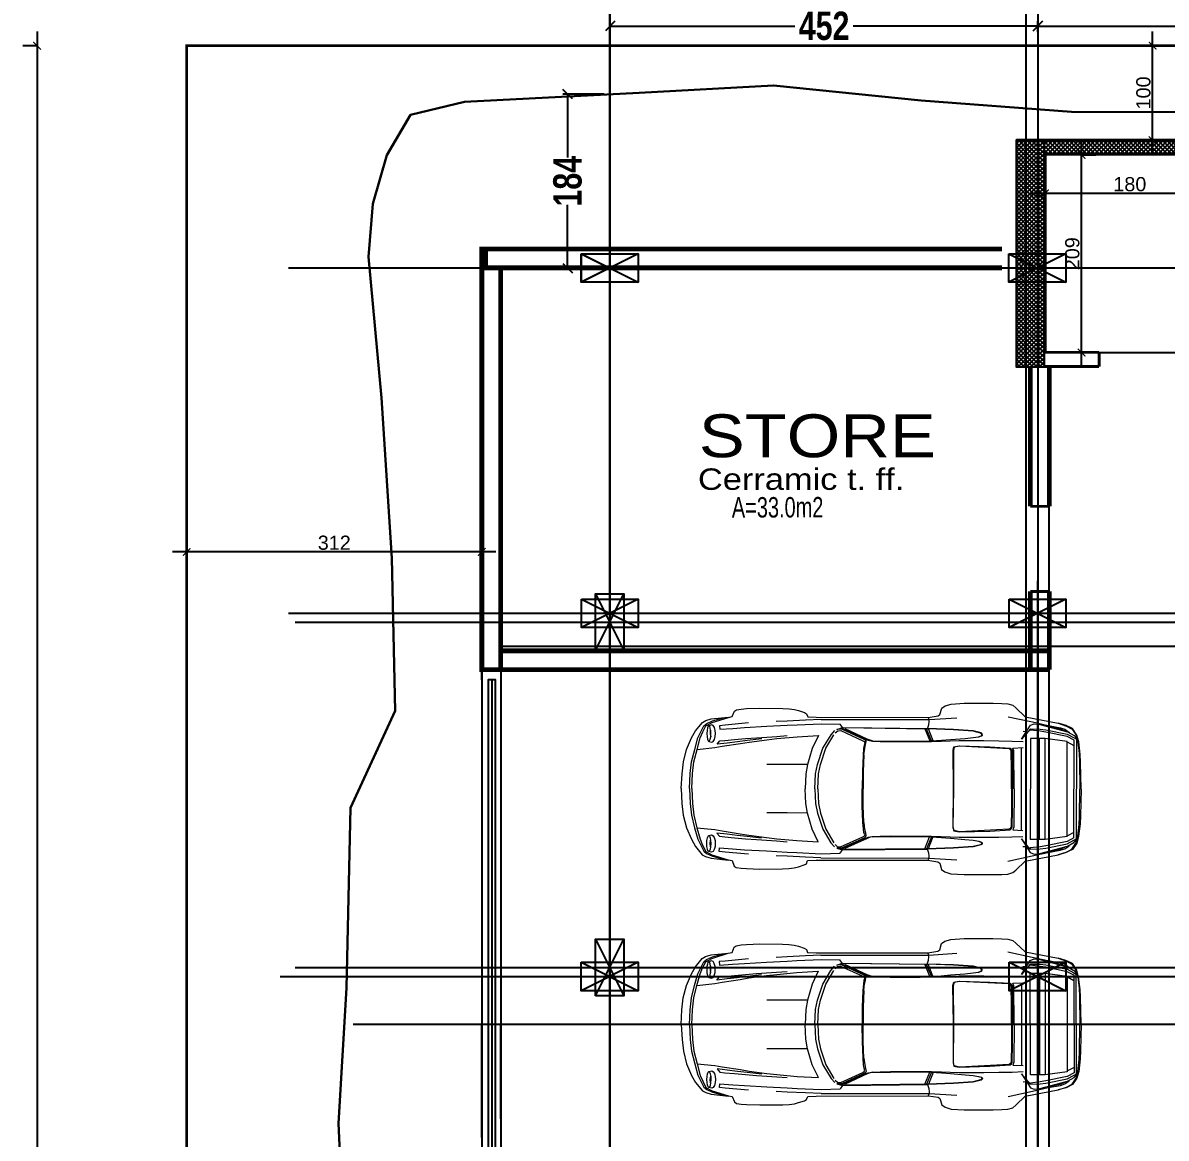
# Model space of a CAD drawing. Extents: x 285329 to 658348, y -83126 to -16980.
# Drawn here: x 321970 to 323180, y -35148 to -33968 of the extents above; entities that cross this region are included whole.
import ezdxf

# ---------------------------------------------------------------- set-up
doc = ezdxf.new("R2010")
doc.units = 0
doc.layers.get('0').update_dxf_attribs({"linetype": 'CONTINUOUS'})
doc.layers.get('DEFPOINTS').update_dxf_attribs({"color": 9, "linetype": 'CONTINUOUS'})
for name, color, linetype, lineweight in [('A-text finishing', 6, 'CONTINUOUS', 13), ('A-text function', 30, 'CONTINUOUS', 20), ('excavation border', 5, 'CONTINUOUS', 30), ('FIGURES', 153, 'CONTINUOUS', 0), ('VIS', 8, 'CONTINUOUS', 18)]:
    doc.layers.add(name, color=color, linetype=linetype, lineweight=lineweight)
for name, color, linetype in [('AXIS', 1, 'CONTINUOUS'), ('COLUMN', 5, 'CONTINUOUS'), ('DIM', 3, 'CONTINUOUS'), ('FURNITURE', 4, 'CONTINUOUS'), ('TEXT', 3, 'CONTINUOUS'), ('WALL', 7, 'CONTINUOUS'), ('WALL1', 2, 'CONTINUOUS')]:
    doc.layers.add(name, color=color, linetype=linetype)
doc.styles.add('ARIAL', font='BOD_CB.TTF', dxfattribs={"width": 1.2})
doc.styles.add('CITYBLUEPRINT', font='cityb___.ttf', dxfattribs={"width": 0.8})
doc.styles.get("Standard").update_dxf_attribs({"font": 'sanss___.ttf', "height": 15})
doc.dimstyles.new('50', dxfattribs={"dimtxt": 30, "dimasz": 10, "dimexe": 5, "dimexo": 6, "dimgap": 5, "dimtad": 0, "dimdec": 0, "dimdsep": 46, "dimtxsty": 'CITYBLUEPRINT', "dimblk1": 'OBLIQUE', "dimblk2": 'OBLIQUE', "dimsah": 1, "dimcen": 0.05, "dimdle": 0.03, "dimclre": 22, "dimclrt": 7, "dimadec": 0, "dimazin": 0, "dimtfac": 1, "dimtdec": 0, "dimtix": 1, "dimtmove": 0, "dimatfit": 3, "dimldrblk": 'OBLIQUE', "dimfxl": 1, "dimtolj": 1, "dimtzin": 0, "dimarcsym": 0})
doc.dimstyles.new('STANDARD$0', dxfattribs={"dimscale": 0, "dimtxt": 50, "dimasz": 8, "dimexe": 15, "dimexo": 0.0625, "dimgap": 2, "dimtad": 1, "dimdec": 0, "dimzin": 0, "dimdsep": 46, "dimtxsty": 'Standard', "dimblk1": 'ARCHTICK', "dimblk2": 'ARCHTICK', "dimsah": 1, "dimcen": 0.09, "dimdle": 15, "dimclrd": 3, "dimclre": 3, "dimclrt": 3, "dimazin": 0, "dimtfac": 1, "dimtdec": 0, "dimtofl": 0, "dimtmove": 1, "dimatfit": 3, "dimldrblk": 'ARCHTICK', "dimfxl": 1.0455, "dimfxlon": 1, "dimtolj": 1, "dimtzin": 0, "dimarcsym": 0})

# ---------------------------------------------------------------- blocks, each defined once
blk = doc.blocks.new('XREF1$0$02PCAR09')
at = {"color": 0, "linetype": 'ByBlock'}
for p, q in [((-139.39, 33.77), (-143.26, 30.05)), ((-138.14, 34.83), (-139.39, 33.77)), ((-136.04, 35.43), (-138.14, 34.83)), ((-133.57, 35.58), (-136.04, 35.43)), ((-129.86, 35.7), (-133.57, 35.58)), ((-117.88, 35.7), (-129.86, 35.7)), ((-112.33, 35.34), (-117.88, 35.7)), ((-109.85, 34.59), (-112.33, 35.34)), ((-108.47, 33.6), (-109.85, 34.59)), ((-107.73, 30.95), (-108.47, 33.6)), ((-42.26, 33.45), (-44.85, 33.29)), ((-32.75, 33.53), (-42.26, 33.45)), ((-27.18, 33.31), (-32.75, 33.53)), ((-143.26, 30.05), (-157.04, 27.42)), ((-136.16, 30.07), (-146.25, 27.9)), ((-103.18, 28.82), (-114.79, 29.59)), ((-107, 30.43), (-107.73, 30.95)), ((-102.8, 29.76), (-107, 30.43)), ((-103.18, 28.82), (-102.8, 29.76)), ((-58.2, 28.79), (-103.18, 28.82)), ((-103.18, 28.09), (-103.18, 28.82)), ((-56.22, 29.83), (-102.8, 29.76)), ((-58.2, 28.77), (-51.78, 28.55)), ((-52.64, 29.95), (-56.22, 29.83)), ((-52.16, 31.23), (-52.64, 29.95)), ((-51.29, 31.76), (-52.16, 31.23)), ((-48.85, 32.53), (-51.29, 31.76)), ((-47.09, 33.02), (-48.85, 32.53)), ((-44.85, 33.29), (-47.09, 33.02)), ((-24.96, 33.14), (-27.18, 33.31)), ((-22.98, 32.83), (-24.96, 33.14)), ((-22.13, 32.24), (-22.98, 32.83)), ((-21.22, 30), (-22.13, 32.24)), ((-19.65, 29.66), (-21.22, 30)), ((-12.48, 29.04), (-19.65, 29.78)), ((-12.79, 27.56), (-19.65, 29.66)), ((-13.04, 28.18), (-17.96, 29.55)), ((-10.14, 28.29), (-12.48, 29.04)), ((-164.79, 22.49), (-162.98, 25.22)), ((-162.81, 24.98), (-164.42, 22.49)), ((-162.98, 25.22), (-160.29, 26.5)), ((-160.49, 26.23), (-162.81, 24.98)), ((-159.78, 24.91), (-161.5, 23.73)), ((-149.39, 26.87), (-160.88, 23.8)), ((-151.85, 24.65), (-160.77, 22.81)), ((-157.04, 27.42), (-160.49, 26.23)), ((-160.29, 26.5), (-157.04, 27.42)), ((-159.78, 24.24), (-160.17, 23.99)), ((-157.91, 25.53), (-159.78, 24.91)), ((-157.91, 25.01), (-159.78, 24.24)), ((-152.81, 26.43), (-157.91, 25.53)), ((-153.83, 25.85), (-157.91, 25.01)), ((-153.47, 26.28), (-153.83, 25.85)), ((-146.25, 27.9), (-152.81, 26.43)), ((-149.51, 24.91), (-151.85, 24.65)), ((-151.85, 23.66), (-149.51, 24.04)), ((-145.43, 25.03), (-149.51, 24.91)), ((-149.51, 24.04), (-145.43, 24.53)), ((-147.04, 27.13), (-149.39, 26.87)), ((-145.43, 26.52), (-147.04, 27.13)), ((-141.73, 20.71), (-145.43, 26.52)), ((-145.43, 25.03), (-141.73, 20.73)), ((-145.43, 24.53), (-145.43, 25.03)), ((-142.39, 24.02), (-143.85, 23.95)), ((-124.86, 23.34), (-121.58, 24.14)), ((-124.69, 23.22), (-121.6, 24.01)), ((-121.6, 24.01), (-113.44, 24.57)), ((-121.58, 24.14), (-113.44, 24.69)), ((-113.44, 24.69), (-102.68, 25.08)), ((-113.44, 24.57), (-102.68, 24.96)), ((-104.9, 20.03), (-102.9, 24.96)), ((-104.22, 19.99), (-102.17, 24.96)), ((-101.45, 24.96), (-103.47, 19.98)), ((-103.06, 26.7), (-103.18, 28.09)), ((-102.68, 25.44), (-103.06, 26.7)), ((-67.1, 25.44), (-102.68, 25.06)), ((-102.68, 25.08), (-102.68, 25.44)), ((-102.68, 24.94), (-67.65, 25.32)), ((-102.68, 25.06), (-102.68, 24.94)), ((-77.45, 20.66), (-68.24, 24.88)), ((-67.39, 24.89), (-76.59, 20.66)), ((-76.17, 20.52), (-66.86, 24.77)), ((-66.4, 24.24), (-75.65, 20.03)), ((-66.42, 25.2), (-67.39, 24.89)), ((-67.1, 25.46), (-66.11, 26.89)), ((-67.1, 25.54), (-67.1, 25.54)), ((-64.81, 24.72), (-67.1, 25.46)), ((-66.86, 24.77), (-65.78, 24.81)), ((-65.14, 24.16), (-66.4, 24.24)), ((-58.32, 27.06), (-66.11, 26.89)), ((-65.78, 24.81), (-64.81, 24.72)), ((-64.13, 23.29), (-65.14, 24.16)), ((-62.4, 22.49), (-63.89, 24.21)), ((-48.2, 26.63), (-58.32, 27.06)), ((-51.78, 28.55), (-44.15, 28.14)), ((-44.15, 26.41), (-48.2, 26.63)), ((-44.15, 28.14), (-39.54, 27.93)), ((-35.6, 25.95), (-44.15, 26.41)), ((-26.33, 25.46), (-35.6, 25.95)), ((-28.03, 27.35), (-18.29, 26.45)), ((-21.41, 25.08), (-26.33, 25.46)), ((-16.03, 24.72), (-21.41, 25.08)), ((-18.29, 26.45), (-15.88, 26.19)), ((-15.88, 26.19), (-16.03, 24.72)), ((-14.22, 22.91), (-14.12, 24.14)), ((-14.12, 24.14), (-13.76, 25.41)), ((-13.76, 25.41), (-13.28, 26.26)), ((-13.28, 26.26), (-12.67, 26.55)), ((-10.59, 27.09), (-13.04, 28.18)), ((-10.26, 26.19), (-12.79, 27.56)), ((-12.67, 26.55), (-11.49, 26.19)), ((-12.31, 22.86), (-12.22, 24.26)), ((-12.22, 24.26), (-12.07, 25.22)), ((-12.22, 24.26), (-12.04, 22.86)), ((-12.07, 25.22), (-11.81, 25.93)), ((-11.81, 25.93), (-11.49, 26.19)), ((-11.49, 26.19), (-11.18, 25.93)), ((-11.18, 25.93), (-10.93, 25.22)), ((-10.93, 25.22), (-10.74, 24.13)), ((-10.74, 24.13), (-10.69, 22.86)), ((-9.43, 26.13), (-10.59, 27.09)), ((-8.9, 23.63), (-10.26, 26.19)), ((-8.78, 27.56), (-10.14, 28.29)), ((-6.9, 21.08), (-9.43, 26.13)), ((-5.94, 24.09), (-8.78, 27.56)), ((-4.27, 21.14), (-5.94, 24.09)), ((-166.21, 14.44), (-165.56, 19.69)), ((-165.19, 19.69), (-165.8, 14.82)), ((-165.56, 19.69), (-164.79, 22.49)), ((-164.42, 22.49), (-165.19, 19.69)), ((-163.6, 22.32), (-164.59, 21.21)), ((-163.6, 21.32), (-164.59, 20.71)), ((-164.59, -21.21), (-164.59, 21.21)), ((-160.88, 23.8), (-163.6, 22.32)), ((-160.77, 22.81), (-163.6, 21.32)), ((-163.6, 20.33), (-160.77, 21.82)), ((-163.6, 20.33), (-163.6, -20.33)), ((-163.6, 18.05), (-160.88, 19.53)), ((-161.5, 23.73), (-161.74, 23.33)), ((-160.77, 21.82), (-151.85, 23.66)), ((-160.77, 19.82), (-151.61, 21.07)), ((-160.77, 19.82), (-160.77, -19.82)), ((-151.61, 21.07), (-151.61, -21.07)), ((-151.61, 21.07), (-145.43, 21.07)), ((-149.26, 21.07), (-149.26, -21.19)), ((-145.43, -21.07), (-145.43, 21.07)), ((-137.77, 19.96), (-142.39, 19.75)), ((-132.34, 20.03), (-137.77, 19.96)), ((-126.04, 20.1), (-132.34, 20.03)), ((-115.78, 20.11), (-126.04, 20.1)), ((-125.42, 22.45), (-125.37, 22.96)), ((-125.08, 22.11), (-125.42, 22.45)), ((-125.37, 22.96), (-124.86, 23.34)), ((-125.15, 22.43), (-125.13, 22.84)), ((-124.89, 22.11), (-125.15, 22.43)), ((-125.13, 22.84), (-124.69, 23.22)), ((-124.01, 21.73), (-125.08, 22.11)), ((-123.84, 21.73), (-124.89, 22.11)), ((-121.62, 21.38), (-124.01, 21.73)), ((-121.62, 21.38), (-123.84, 21.73)), ((-118.22, 21.03), (-121.62, 21.38)), ((-112.19, 20.51), (-118.22, 21.03)), ((-108.37, 19.87), (-115.78, 20.11)), ((-108.37, 20.23), (-112.19, 20.51)), ((-104.22, 19.99), (-108.37, 20.23)), ((-104.27, 19.73), (-108.37, 19.87)), ((-99.56, 19.65), (-104.27, 19.73)), ((-99.52, 19.84), (-104.22, 19.99)), ((-87.11, 19.64), (-99.56, 19.65)), ((-87.11, 19.87), (-99.52, 19.84)), ((-82.86, 19.87), (-87.11, 19.87)), ((-82.86, 19.72), (-87.11, 19.64)), ((-79.67, 19.98), (-82.86, 19.87)), ((-79.63, 19.86), (-82.86, 19.72)), ((-79.67, 19.96), (-78.74, 20.2)), ((-77.89, 20.2), (-79.63, 19.86)), ((-78.74, 20.2), (-77.45, 20.66)), ((-77.21, 20.44), (-77.89, 20.2)), ((-76.59, 20.66), (-77.21, 20.44)), ((-76.95, 19.52), (-76.71, 20.25)), ((-76.73, 18.37), (-76.95, 19.52)), ((-76.71, 20.25), (-76.17, 20.52)), ((-76.22, 19.69), (-76.44, 19.24)), ((-76.44, 19.24), (-76.15, 18.22)), ((-75.65, 20.03), (-76.22, 19.69)), ((-60.22, 16.82), (-63.6, 22.49)), ((-58.97, 16.82), (-62.4, 22.49)), ((-57.13, 22.11), (-54.53, 16.8)), ((-48.2, 21.63), (-57.13, 22.11)), ((-39.78, 20.85), (-48.2, 21.63)), ((-39.78, 21.75), (-44.12, 22.11)), ((-35.6, 21.46), (-39.78, 21.75)), ((-35.6, 20.37), (-39.78, 20.85)), ((-31.38, 21.21), (-35.6, 21.46)), ((-28.21, 19.38), (-35.6, 20.37)), ((-33.48, 20.69), (-27.45, 19.99)), ((-26.79, 20.88), (-31.38, 21.21)), ((-24.62, 18.78), (-28.21, 19.38)), ((-27.45, 19.99), (-23.36, 19.5)), ((-22.2, 20.45), (-26.79, 20.88)), ((-23.36, 19.5), (-19.12, 18.97)), ((-18.2, 20.06), (-22.2, 20.45)), ((-16, 19.87), (-18.2, 20.06)), ((-14.89, 18.51), (-16, 19.87)), ((-14.12, 21.68), (-14.22, 22.91)), ((-13.76, 20.44), (-14.12, 21.68)), ((-13.28, 19.65), (-13.76, 20.44)), ((-12.67, 19.33), (-13.28, 19.65)), ((-11.49, 19.6), (-12.67, 19.33)), ((-12.24, 21.56), (-12.31, 22.86)), ((-12.04, 22.86), (-12.24, 21.56)), ((-12.07, 20.57), (-12.24, 21.58)), ((-11.81, 19.84), (-12.07, 20.57)), ((-11.49, 19.6), (-11.81, 19.84)), ((-11.18, 19.81), (-11.49, 19.6)), ((-10.93, 20.51), (-11.18, 19.81)), ((-10.74, 21.58), (-10.93, 20.51)), ((-10.69, 22.86), (-10.74, 21.58)), ((-7.91, 21.15), (-8.9, 23.63)), ((-6.56, 16.32), (-7.91, 21.15)), ((-5.57, 16.32), (-6.9, 21.08)), ((-2.17, 16.31), (-4.27, 21.14)), ((-166.35, 11.22), (-166.21, 14.44)), ((-165.8, 14.82), (-165.94, 11.59)), ((-138.14, 17.06), (-142.38, 17.26)), ((-141.73, 17.26), (-141.73, -17.16)), ((-138.66, 0), (-138.57, 15.9)), ((-138.57, 15.9), (-138.14, 17.06)), ((-137.9, 15.9), (-138.04, 8.28)), ((-137.51, 16.58), (-137.9, 15.9)), ((-137.56, 8.16), (-137.48, 15.78)), ((-136.98, 17.01), (-137.51, 16.58)), ((-137.48, 15.78), (-137.08, 16.44)), ((-137.08, 16.44), (-136.55, 16.78)), ((-128.55, 17.52), (-136.98, 17.01)), ((-136.55, 16.78), (-115.95, 17.82)), ((-115.76, 17.94), (-128.55, 17.52)), ((-115.95, 17.82), (-113.73, 17.36)), ((-113.56, 17.48), (-115.76, 17.94)), ((-113.73, 17.36), (-113.35, 15.95)), ((-113.2, 16.07), (-113.56, 17.48)), ((-113.4, -0.02), (-113.2, 16.07)), ((-113.35, 15.95), (-113.4, 0.02)), ((-76.42, 16.82), (-76.73, 18.37)), ((-76.1, 14.07), (-76.42, 16.82)), ((-76.15, 18.22), (-75.93, 16.82)), ((-75.93, 16.82), (-75.72, 13.98)), ((-60.22, 16.82), (-60.22, 16.82)), ((-58, 10.14), (-60.22, 16.82)), ((-56.75, 10.14), (-58.97, 16.82)), ((-54.53, 16.8), (-52.55, 10.14)), ((-17.01, 17.6), (-24.62, 18.78)), ((-19.12, 18.97), (-14.89, 18.51)), ((-13.95, 17.11), (-17.01, 17.6)), ((-6.56, 16.32), (-13.95, 17.11)), ((-5.26, 11.13), (-6.56, 16.32)), ((-4.27, 11.13), (-5.57, 16.32)), ((-0.87, 11.13), (-2.17, 16.31)), ((-166.57, 0.02), (-166.35, 11.22)), ((-165.94, 11.59), (-166.08, 0)), ((-76.1, 14.07), (-75.74, 7.15)), ((-75.72, 13.98), (-75.43, 7.15)), ((-57.13, 6.18), (-58, 10.14)), ((-55.9, 6.18), (-56.75, 10.14)), ((-52.55, 10.14), (-44.12, 10.09)), ((-52.55, 10.14), (-51.92, 6.18)), ((-44.12, 10.09), (-35.6, 10.09)), ((-4.7, 6.2), (-5.26, 11.13)), ((-3.7, 6.2), (-4.27, 11.13)), ((-0.31, 6.18), (-0.87, 11.13)), ((-138.04, 8.28), (-138.04, 0)), ((-137.56, 0), (-137.56, 8.16)), ((-75.74, 7.15), (-75.77, 0)), ((-75.43, 7.15), (-75.4, 0)), ((-56.89, 0), (-57.13, 6.18)), ((-55.64, 0), (-55.9, 6.18)), ((-51.92, 6.18), (-51.68, 0)), ((-4.39, 0), (-4.7, 6.2)), ((-3.4, 0), (-3.7, 6.2)), ((0, 0), (-0.31, 6.18)), ((-165.94, -11.59), (-166.08, 0)), ((-138.66, 0), (-138.57, -15.9)), ((-138.04, -8.28), (-138.04, 0)), ((-137.56, 0), (-137.56, -8.16)), ((-113.4, 0.02), (-113.2, -16.07)), ((-75.74, -7.15), (-75.77, 0)), ((-75.43, -7.15), (-75.4, 0)), ((-56.89, 0), (-57.13, -6.18)), ((-55.64, 0), (-55.9, -6.18)), ((-51.92, -6.18), (-51.68, 0)), ((-4.39, 0), (-4.7, -6.2)), ((-3.4, 0), (-3.7, -6.2)), ((0, 0), (-0.31, -6.18)), ((-166.57, -0.02), (-166.35, -11.22)), ((-113.35, -15.95), (-113.4, -0.02)), ((-137.9, -15.9), (-138.04, -8.28)), ((-137.56, -8.16), (-137.48, -15.78)), ((-76.1, -14.07), (-75.74, -7.15)), ((-75.72, -13.98), (-75.43, -7.15)), ((-57.13, -6.18), (-58, -10.14)), ((-55.9, -6.18), (-56.75, -10.14)), ((-52.55, -10.14), (-51.92, -6.18)), ((-4.7, -6.2), (-5.26, -11.13)), ((-3.7, -6.2), (-4.27, -11.13)), ((-0.31, -6.18), (-0.87, -11.13)), ((-166.35, -11.22), (-166.21, -14.44)), ((-165.8, -14.82), (-165.94, -11.59)), ((-76.1, -14.07), (-76.42, -16.82)), ((-75.93, -16.82), (-75.72, -13.98)), ((-58, -10.14), (-60.22, -16.82)), ((-56.75, -10.14), (-58.97, -16.82)), ((-54.53, -16.8), (-52.55, -10.14)), ((-52.55, -10.14), (-44.12, -10.09)), ((-44.12, -10.09), (-35.6, -10.09)), ((-5.26, -11.13), (-6.56, -16.32)), ((-4.27, -11.13), (-5.57, -16.32)), ((-0.87, -11.13), (-2.17, -16.31)), ((-166.21, -14.44), (-165.56, -19.69)), ((-165.19, -19.69), (-165.8, -14.82)), ((-163.6, -18.05), (-160.88, -19.53)), ((-138.14, -17.06), (-142.38, -17.26)), ((-138.57, -15.9), (-138.14, -17.06)), ((-137.51, -16.58), (-137.9, -15.9)), ((-136.98, -17.01), (-137.51, -16.58)), ((-137.48, -15.78), (-137.08, -16.44)), ((-137.08, -16.44), (-136.55, -16.78)), ((-128.55, -17.52), (-136.98, -17.01)), ((-136.55, -16.78), (-115.95, -17.82)), ((-115.76, -17.94), (-128.55, -17.52)), ((-115.95, -17.82), (-113.73, -17.36)), ((-113.56, -17.48), (-115.76, -17.94)), ((-113.73, -17.36), (-113.35, -15.95)), ((-113.2, -16.07), (-113.56, -17.48)), ((-76.73, -18.37), (-76.95, -19.52)), ((-76.42, -16.82), (-76.73, -18.37)), ((-76.44, -19.24), (-76.15, -18.22)), ((-76.15, -18.22), (-75.93, -16.82)), ((-60.22, -16.82), (-63.6, -22.49)), ((-58.97, -16.82), (-62.4, -22.49)), ((-60.22, -16.82), (-60.22, -16.82)), ((-57.13, -22.11), (-54.53, -16.8)), ((-24.62, -18.78), (-28.21, -19.38)), ((-17.01, -17.6), (-24.62, -18.78)), ((-23.36, -19.5), (-19.12, -18.97)), ((-19.12, -18.97), (-14.89, -18.51)), ((-13.95, -17.11), (-17.01, -17.6)), ((-14.89, -18.51), (-16, -19.87)), ((-6.56, -16.32), (-13.95, -17.11)), ((-6.56, -16.32), (-7.91, -21.15)), ((-5.57, -16.32), (-6.9, -21.08)), ((-2.17, -16.31), (-4.27, -21.14)), ((-165.56, -19.69), (-164.79, -22.49)), ((-164.42, -22.49), (-165.19, -19.69)), ((-164.79, -22.49), (-162.98, -25.22)), ((-163.6, -21.32), (-164.59, -20.71)), ((-163.6, -22.32), (-164.59, -21.21)), ((-162.81, -24.98), (-164.42, -22.49)), ((-163.6, -20.33), (-160.77, -21.82)), ((-160.77, -22.81), (-163.6, -21.32)), ((-160.88, -23.8), (-163.6, -22.32)), ((-161.5, -23.73), (-161.74, -23.33)), ((-159.78, -24.91), (-161.5, -23.73)), ((-149.39, -26.87), (-160.88, -23.8)), ((-160.77, -19.82), (-151.61, -21.07)), ((-160.77, -21.82), (-151.85, -23.66)), ((-151.85, -24.65), (-160.77, -22.81)), ((-151.85, -23.66), (-149.51, -24.04)), ((-151.61, -21.07), (-145.43, -21.07)), ((-141.73, -20.71), (-145.43, -26.52)), ((-145.43, -25.03), (-141.73, -20.73)), ((-137.77, -19.96), (-142.39, -19.75)), ((-132.34, -20.03), (-137.77, -19.96)), ((-126.04, -20.1), (-132.34, -20.03)), ((-115.78, -20.11), (-126.04, -20.1)), ((-125.08, -22.11), (-125.42, -22.45)), ((-125.42, -22.45), (-125.37, -22.96)), ((-125.37, -22.96), (-124.86, -23.34)), ((-124.89, -22.11), (-125.15, -22.43)), ((-125.15, -22.43), (-125.13, -22.84)), ((-125.13, -22.84), (-124.69, -23.22)), ((-124.01, -21.73), (-125.08, -22.11)), ((-123.84, -21.73), (-124.89, -22.11)), ((-124.86, -23.34), (-121.58, -24.14)), ((-124.69, -23.22), (-121.6, -24.01)), ((-121.62, -21.38), (-124.01, -21.73)), ((-121.62, -21.38), (-123.84, -21.73)), ((-118.22, -21.03), (-121.62, -21.38)), ((-112.19, -20.51), (-118.22, -21.03)), ((-108.37, -19.87), (-115.78, -20.11)), ((-108.37, -20.23), (-112.19, -20.51)), ((-104.27, -19.73), (-108.37, -19.87)), ((-104.22, -19.99), (-108.37, -20.23)), ((-104.9, -20.03), (-102.9, -24.96)), ((-99.56, -19.65), (-104.27, -19.73)), ((-99.52, -19.84), (-104.22, -19.99)), ((-104.22, -19.99), (-102.17, -24.96)), ((-101.45, -24.96), (-103.47, -19.98)), ((-87.11, -19.64), (-99.56, -19.65)), ((-87.11, -19.87), (-99.52, -19.84)), ((-82.86, -19.72), (-87.11, -19.64)), ((-82.86, -19.87), (-87.11, -19.87)), ((-79.63, -19.86), (-82.86, -19.72)), ((-79.67, -19.98), (-82.86, -19.87)), ((-79.67, -19.96), (-78.74, -20.2)), ((-77.89, -20.2), (-79.63, -19.86)), ((-78.74, -20.2), (-77.45, -20.66)), ((-77.21, -20.44), (-77.89, -20.2)), ((-77.45, -20.66), (-68.24, -24.88)), ((-76.59, -20.66), (-77.21, -20.44)), ((-76.95, -19.52), (-76.71, -20.25)), ((-76.71, -20.25), (-76.17, -20.52)), ((-67.39, -24.89), (-76.59, -20.66)), ((-76.22, -19.69), (-76.44, -19.24)), ((-75.65, -20.03), (-76.22, -19.69)), ((-76.17, -20.52), (-66.86, -24.77)), ((-66.4, -24.24), (-75.65, -20.03)), ((-64.13, -23.29), (-65.14, -24.16)), ((-62.4, -22.49), (-63.89, -24.21)), ((-48.2, -21.63), (-57.13, -22.11)), ((-39.78, -20.85), (-48.2, -21.63)), ((-39.78, -21.75), (-44.12, -22.11)), ((-35.6, -20.37), (-39.78, -20.85)), ((-35.6, -21.46), (-39.78, -21.75)), ((-28.21, -19.38), (-35.6, -20.37)), ((-31.38, -21.21), (-35.6, -21.46)), ((-33.48, -20.69), (-27.45, -19.99)), ((-26.79, -20.88), (-31.38, -21.21)), ((-27.45, -19.99), (-23.36, -19.5)), ((-22.2, -20.45), (-26.79, -20.88)), ((-18.2, -20.06), (-22.2, -20.45)), ((-16, -19.87), (-18.2, -20.06)), ((-14.12, -21.68), (-14.22, -22.91)), ((-14.22, -22.91), (-14.12, -24.14)), ((-13.76, -20.44), (-14.12, -21.68)), ((-13.28, -19.65), (-13.76, -20.44)), ((-12.67, -19.33), (-13.28, -19.65)), ((-11.49, -19.6), (-12.67, -19.33)), ((-12.24, -21.56), (-12.31, -22.86)), ((-12.31, -22.86), (-12.22, -24.26)), ((-12.07, -20.57), (-12.24, -21.58)), ((-12.04, -22.86), (-12.24, -21.56)), ((-12.22, -24.26), (-12.04, -22.86)), ((-11.81, -19.84), (-12.07, -20.57)), ((-11.49, -19.6), (-11.81, -19.84)), ((-11.18, -19.81), (-11.49, -19.6)), ((-10.93, -20.51), (-11.18, -19.81)), ((-10.74, -21.58), (-10.93, -20.51)), ((-10.69, -22.86), (-10.74, -21.58)), ((-10.74, -24.13), (-10.69, -22.86)), ((-8.9, -23.63), (-10.26, -26.19)), ((-6.9, -21.08), (-9.43, -26.13)), ((-7.91, -21.15), (-8.9, -23.63)), ((-4.27, -21.14), (-5.94, -24.09)), ((-162.98, -25.22), (-160.29, -26.5)), ((-160.49, -26.23), (-162.81, -24.98)), ((-157.04, -27.42), (-160.49, -26.23)), ((-160.29, -26.5), (-157.04, -27.42)), ((-159.78, -24.24), (-160.17, -23.99)), ((-157.91, -25.01), (-159.78, -24.24)), ((-157.91, -25.53), (-159.78, -24.91)), ((-153.83, -25.85), (-157.91, -25.01)), ((-152.81, -26.43), (-157.91, -25.53)), ((-143.26, -30.05), (-157.04, -27.42)), ((-153.47, -26.28), (-153.83, -25.85)), ((-146.25, -27.9), (-152.81, -26.43)), ((-149.51, -24.91), (-151.85, -24.65)), ((-149.51, -24.04), (-145.43, -24.53)), ((-145.43, -25.03), (-149.51, -24.91)), ((-147.04, -27.13), (-149.39, -26.87)), ((-145.43, -26.52), (-147.04, -27.13)), ((-136.16, -30.07), (-146.25, -27.9)), ((-145.43, -24.53), (-145.43, -25.03)), ((-142.39, -24.02), (-143.85, -23.95)), ((-121.6, -24.01), (-113.44, -24.57)), ((-121.58, -24.14), (-113.44, -24.69)), ((-113.44, -24.57), (-102.68, -24.96)), ((-113.44, -24.69), (-102.68, -25.08)), ((-103.06, -26.7), (-103.18, -28.09)), ((-103.18, -28.09), (-103.18, -28.82)), ((-102.68, -25.44), (-103.06, -26.7)), ((-102.68, -25.06), (-102.68, -24.94)), ((-102.68, -24.94), (-67.65, -25.32)), ((-67.1, -25.44), (-102.68, -25.06)), ((-102.68, -25.08), (-102.68, -25.44)), ((-66.42, -25.2), (-67.39, -24.89)), ((-64.81, -24.72), (-67.1, -25.46)), ((-67.1, -25.46), (-66.11, -26.89)), ((-67.1, -25.54), (-67.1, -25.54)), ((-66.86, -24.77), (-65.78, -24.81)), ((-65.14, -24.16), (-66.4, -24.24)), ((-58.32, -27.06), (-66.11, -26.89)), ((-65.78, -24.81), (-64.81, -24.72)), ((-48.2, -26.63), (-58.32, -27.06)), ((-58.2, -28.77), (-51.78, -28.55)), ((-51.78, -28.55), (-44.15, -28.14)), ((-44.15, -26.41), (-48.2, -26.63)), ((-35.6, -25.95), (-44.15, -26.41)), ((-44.15, -28.14), (-39.54, -27.93)), ((-26.33, -25.46), (-35.6, -25.95)), ((-28.03, -27.35), (-18.29, -26.45)), ((-21.41, -25.08), (-26.33, -25.46)), ((-16.03, -24.72), (-21.41, -25.08)), ((-12.79, -27.56), (-19.65, -29.66)), ((-18.29, -26.45), (-15.88, -26.19)), ((-13.04, -28.18), (-17.96, -29.55)), ((-15.88, -26.19), (-16.03, -24.72)), ((-14.12, -24.14), (-13.76, -25.41)), ((-13.76, -25.41), (-13.28, -26.26)), ((-13.28, -26.26), (-12.67, -26.55)), ((-10.59, -27.09), (-13.04, -28.18)), ((-10.26, -26.19), (-12.79, -27.56)), ((-12.67, -26.55), (-11.49, -26.19)), ((-10.14, -28.29), (-12.48, -29.04)), ((-12.22, -24.26), (-12.07, -25.22)), ((-12.07, -25.22), (-11.81, -25.93)), ((-11.81, -25.93), (-11.49, -26.19)), ((-11.49, -26.19), (-11.18, -25.93)), ((-11.18, -25.93), (-10.93, -25.22)), ((-10.93, -25.22), (-10.74, -24.13)), ((-9.43, -26.13), (-10.59, -27.09)), ((-8.78, -27.56), (-10.14, -28.29)), ((-5.94, -24.09), (-8.78, -27.56)), ((-139.39, -33.77), (-143.26, -30.05)), ((-103.18, -28.82), (-114.79, -29.59)), ((-107.73, -30.95), (-108.47, -33.6)), ((-107, -30.43), (-107.73, -30.95)), ((-102.8, -29.76), (-107, -30.43)), ((-58.2, -28.79), (-103.18, -28.82)), ((-103.18, -28.82), (-102.8, -29.76)), ((-56.22, -29.83), (-102.8, -29.76)), ((-52.64, -29.95), (-56.22, -29.83)), ((-52.16, -31.23), (-52.64, -29.95)), ((-51.29, -31.76), (-52.16, -31.23)), ((-48.85, -32.53), (-51.29, -31.76)), ((-47.09, -33.02), (-48.85, -32.53)), ((-44.85, -33.29), (-47.09, -33.02)), ((-42.26, -33.45), (-44.85, -33.29)), ((-27.18, -33.31), (-32.75, -33.53)), ((-24.96, -33.14), (-27.18, -33.31)), ((-22.98, -32.83), (-24.96, -33.14)), ((-22.13, -32.24), (-22.98, -32.83)), ((-21.22, -30), (-22.13, -32.24)), ((-19.65, -29.66), (-21.22, -30)), ((-12.48, -29.04), (-19.65, -29.78)), ((-138.14, -34.83), (-139.39, -33.77)), ((-136.04, -35.43), (-138.14, -34.83)), ((-133.57, -35.58), (-136.04, -35.43)), ((-129.86, -35.7), (-133.57, -35.58)), ((-117.88, -35.7), (-129.86, -35.7)), ((-112.33, -35.34), (-117.88, -35.7)), ((-109.85, -34.59), (-112.33, -35.34)), ((-108.47, -33.6), (-109.85, -34.59)), ((-32.75, -33.53), (-42.26, -33.45))]:
    blk.add_line(p, q, dxfattribs=at)
blk = doc.blocks.new('_ARCHTICK')
at = {"color": 0, "linetype": 'ByBlock', "const_width": 0.15}
blk.add_lwpolyline([(-0.5, -0.5), (0.5, 0.5)], dxfattribs=at)
blk = doc.blocks.new('*D2214')
at = {"layer": 'DEFPOINTS', "color": 0, "linetype": 'Continuous', "lineweight": 5, "transparency": 16777216}
for p in [(157318.4, -32835.7), (157160.1, -36546.7), (157318.4, -36546.7)]:
    blk.add_point(p, dxfattribs=at)
at = {"layer": 'WALL', "color": 3, "linetype": 'Continuous', "lineweight": -2, "transparency": 16777216}
for p, q in [((157160.1, -32820.7), (157160.1, -36561.7)), ((157161.1, -32835.7), (157145.1, -32835.7)), ((157161.1, -36546.7), (157145.1, -36546.7))]:
    blk.add_line(p, q, dxfattribs=at)
at = {"layer": 'WALL', "color": 3, "linetype": 'Continuous', "lineweight": -2, "transparency": 16777216, "xscale": 8, "yscale": 8, "zscale": 8}
for p, rotation in [((157160.1, -32835.7), 90), ((157160.1, -36546.7), 270)]:
    blk.add_blockref('_ARCHTICK', p, dxfattribs=dict(at, rotation=rotation))
at = {"layer": 'WALL', "color": 3, "linetype": 'Continuous', "transparency": 16777216, "insert": (157150.3, -34691.2), "char_height": 15, "attachment_point": 5, "rotation": 90}
blk.add_mtext('\\A1;3711', dxfattribs=at)
blk = doc.blocks.new('*D3038')
at = {"layer": 'DEFPOINTS', "color": 0, "linetype": 'Continuous', "lineweight": 5, "transparency": 16777216}
for p in [(323081.4, -34108.1), (323090.7, -34108.1), (323081.4, -34317.1)]:
    blk.add_point(p, dxfattribs=at)
at = {"layer": 'WALL', "color": 3, "linetype": 'Continuous', "lineweight": -2, "transparency": 16777216}
for p, q in [((323090.7, -34332.1), (323090.7, -34093.1)), ((323089.6, -34108.1), (323105.7, -34108.1)), ((323089.6, -34317.1), (323105.7, -34317.1))]:
    blk.add_line(p, q, dxfattribs=at)
at = {"layer": 'WALL', "color": 3, "linetype": 'Continuous', "lineweight": -2, "transparency": 16777216, "xscale": 8, "yscale": 8, "zscale": 8}
for p, rotation in [((323090.7, -34108.1), 90), ((323090.7, -34317.1), 270)]:
    blk.add_blockref('_ARCHTICK', p, dxfattribs=dict(at, rotation=rotation))
at = {"layer": 'WALL', "color": 3, "linetype": 'Continuous', "transparency": 16777216, "insert": (323080.9, -34212.6), "char_height": 15, "attachment_point": 5, "rotation": 90}
blk.add_mtext('\\A1;209', dxfattribs=at)
blk = doc.blocks.new('*D3039')
at = {"layer": 'DEFPOINTS', "color": 0, "linetype": 'Continuous', "lineweight": 5, "transparency": 16777216}
for p in [(323051.8, -34138.9), (323051.8, -34148.8), (323231.6, -34138.9)]:
    blk.add_point(p, dxfattribs=at)
at = {"layer": 'WALL', "color": 3, "linetype": 'Continuous', "lineweight": -2, "transparency": 16777216}
for p, q in [((323246.6, -34148.8), (323036.8, -34148.8)), ((323051.8, -34147.8), (323051.8, -34163.8)), ((323231.6, -34147.8), (323231.6, -34163.8))]:
    blk.add_line(p, q, dxfattribs=at)
at = {"layer": 'WALL', "color": 3, "linetype": 'Continuous', "lineweight": -2, "transparency": 16777216, "xscale": 8, "yscale": 8, "zscale": 8, "rotation": 180}
blk.add_blockref('_ARCHTICK', (323051.8, -34148.8), dxfattribs=at)
at = {"layer": 'WALL', "color": 3, "linetype": 'Continuous', "lineweight": -2, "transparency": 16777216, "xscale": 8, "yscale": 8, "zscale": 8}
blk.add_blockref('_ARCHTICK', (323231.6, -34148.8), dxfattribs=at)
at = {"layer": 'WALL', "color": 3, "linetype": 'Continuous', "transparency": 16777216, "insert": (323141.7, -34139.1), "char_height": 15, "attachment_point": 5}
blk.add_mtext('\\A1;180', dxfattribs=at)
blk = doc.blocks.new('*D3040')
at = {"layer": 'DEFPOINTS', "color": 0, "linetype": 'Continuous', "lineweight": 5, "transparency": 16777216}
for p in [(322143.8, -34528.1), (322143.8, -34530.9), (322456, -34530.9)]:
    blk.add_point(p, dxfattribs=at)
at = {"layer": 'WALL', "color": 3, "linetype": 'Continuous', "lineweight": -2, "transparency": 16777216}
for p, q in [((322143.8, -34529.2), (322143.8, -34513.1)), ((322456, -34529.2), (322456, -34513.1)), ((322471, -34528.1), (322128.8, -34528.1))]:
    blk.add_line(p, q, dxfattribs=at)
at = {"layer": 'WALL', "color": 3, "linetype": 'Continuous', "lineweight": -2, "transparency": 16777216, "xscale": 8, "yscale": 8, "zscale": 8, "rotation": 180}
blk.add_blockref('_ARCHTICK', (322143.8, -34528.1), dxfattribs=at)
at = {"layer": 'WALL', "color": 3, "linetype": 'Continuous', "lineweight": -2, "transparency": 16777216, "xscale": 8, "yscale": 8, "zscale": 8}
blk.add_blockref('_ARCHTICK', (322456, -34528.1), dxfattribs=at)
at = {"layer": 'WALL', "color": 3, "linetype": 'Continuous', "transparency": 16777216, "insert": (322299.9, -34518.4), "char_height": 15, "attachment_point": 5}
blk.add_mtext('\\A1;312', dxfattribs=at)
blk = doc.blocks.new('*D3041')
at = {"layer": 'DEFPOINTS', "color": 0, "linetype": 'Continuous', "lineweight": 5, "transparency": 16777216}
for p in [(323165.8, -33992.5), (323165.8, -33992.5), (323165.8, -34092.5)]:
    blk.add_point(p, dxfattribs=at)
at = {"layer": 'WALL', "color": 3, "linetype": 'Continuous', "lineweight": -2, "transparency": 16777216}
for p, q in [((323165.8, -34107.5), (323165.8, -33977.5)), ((323165.8, -33992.5), (323150.8, -33992.5)), ((323165.8, -34092.5), (323150.8, -34092.5))]:
    blk.add_line(p, q, dxfattribs=at)
at = {"layer": 'WALL', "color": 3, "linetype": 'Continuous', "lineweight": -2, "transparency": 16777216, "xscale": 8, "yscale": 8, "zscale": 8}
for p, rotation in [((323165.8, -33992.5), 90), ((323165.8, -34092.5), 270)]:
    blk.add_blockref('_ARCHTICK', p, dxfattribs=dict(at, rotation=rotation))
at = {"layer": 'WALL', "color": 3, "linetype": 'Continuous', "transparency": 16777216, "insert": (323156.1, -34042.5), "char_height": 15, "attachment_point": 5, "rotation": 90}
blk.add_mtext('\\A1;100', dxfattribs=at)
blk = doc.blocks.new('COLUMN')
at = {"layer": 'AXIS'}
for p, q in [((236924.7, -9644.3), (236984.7, -9674.3)), ((236984.7, -9644.3), (236924.7, -9674.3))]:
    blk.add_line(p, q, dxfattribs=at)
at = {"layer": 'COLUMN'}
blk.add_lwpolyline([(236924.7, -9644.3), (236984.7, -9644.3), (236984.7, -9674.3), (236924.7, -9674.3)], close=True, dxfattribs=at)
blk = doc.blocks.new('_Oblique')
at = {"color": 0, "lineweight": -2}
blk.add_line((-0.5, -0.5), (0.5, 0.5), dxfattribs=at)
blk = doc.blocks.new('*D3052')
at = {"layer": 'DEFPOINTS', "color": 0, "linetype": 'Continuous', "lineweight": 5, "transparency": 16777216}
for p in [(323044.4, -33971.7), (322591.9, -33984.1), (323044.4, -33984.1)]:
    blk.add_point(p, dxfattribs=at)
at = {"layer": 'DIM', "color": 22, "linetype": 'Continuous', "lineweight": -2, "transparency": 16777216}
for p, q in [((322591.9, -33978.1), (322591.9, -33966.7)), ((323044.4, -33978.1), (323044.4, -33966.7))]:
    blk.add_line(p, q, dxfattribs=at)
at = {"layer": 'DIM', "color": 0, "linetype": 'Continuous', "lineweight": -2, "transparency": 16777216}
for p, q in [((322591.9, -33971.7), (322787.3, -33971.7)), ((323044.4, -33971.7), (322849, -33971.7))]:
    blk.add_line(p, q, dxfattribs=at)
at = {"layer": 'DIM', "color": 0, "linetype": 'Continuous', "lineweight": -2, "transparency": 16777216, "xscale": 10, "yscale": 10, "zscale": 10, "rotation": 180}
blk.add_blockref('_Oblique', (322591.9, -33971.7), dxfattribs=at)
at = {"layer": 'DIM', "color": 0, "linetype": 'Continuous', "lineweight": -2, "transparency": 16777216, "xscale": 10, "yscale": 10, "zscale": 10}
blk.add_blockref('_Oblique', (323044.4, -33971.7), dxfattribs=at)
at = {"layer": 'DIM', "color": 7, "linetype": 'Continuous', "lineweight": 5, "transparency": 16777216, "insert": (322818.2, -33971.7), "char_height": 30, "attachment_point": 5, "style": 'CITYBLUEPRINT'}
blk.add_mtext('\\A1;452', dxfattribs=at)
blk = doc.blocks.new('*D3053')
at = {"layer": 'DEFPOINTS', "color": 0, "linetype": 'Continuous', "lineweight": 5, "transparency": 16777216}
for p in [(323684.7, -33971.7), (323684.7, -33971.7), (323044.4, -33984.1)]:
    blk.add_point(p, dxfattribs=at)
at = {"layer": 'DIM', "color": 22, "linetype": 'Continuous', "lineweight": -2, "transparency": 16777216}
for p, q in [((323044.4, -33978.1), (323044.4, -33966.7)), ((323684.7, -33965.7), (323684.7, -33966.7))]:
    blk.add_line(p, q, dxfattribs=at)
at = {"layer": 'DIM', "color": 0, "linetype": 'Continuous', "lineweight": -2, "transparency": 16777216}
for p, q in [((323044.4, -33971.7), (323331.1, -33971.7)), ((323684.7, -33971.7), (323398, -33971.7))]:
    blk.add_line(p, q, dxfattribs=at)
at = {"layer": 'DIM', "color": 0, "linetype": 'Continuous', "lineweight": -2, "transparency": 16777216, "xscale": 10, "yscale": 10, "zscale": 10, "rotation": 180}
blk.add_blockref('_Oblique', (323044.4, -33971.7), dxfattribs=at)
at = {"layer": 'DIM', "color": 0, "linetype": 'Continuous', "lineweight": -2, "transparency": 16777216, "xscale": 10, "yscale": 10, "zscale": 10}
blk.add_blockref('_Oblique', (323684.7, -33971.7), dxfattribs=at)
at = {"layer": 'DIM', "color": 7, "linetype": 'Continuous', "lineweight": 5, "transparency": 16777216, "insert": (323364.5, -33971.7), "char_height": 30, "attachment_point": 5, "style": 'CITYBLUEPRINT'}
blk.add_mtext('\\A1;640', dxfattribs=at)
blk = doc.blocks.new('cbcb')
at = {"layer": 'AXIS'}
for p, q in [((327577.9, -10741.6), (327577.9, -14318.5)), ((328031, -10741.7), (328030.4, -14326.1)), ((327238.2, -11454.5), (329573.7, -11454.5)), ((327245.1, -11829.3), (329572, -11829.3)), ((327229.2, -12204), (329570.3, -12204))]:
    blk.add_line(p, q, dxfattribs=at)
at = {"layer": 'WALL', "linetype": 'Continuous'}
for p in [(90623.2, -1795.2), (91075.7, -1795.2), (90623.2, -2544.7), (91076, -2544.7)]:
    blk.add_blockref('COLUMN', p, dxfattribs=at)
at = {"layer": 'WALL', "linetype": 'Continuous', "rotation": 90}
blk.add_blockref('COLUMN', (317918.7, -248784), dxfattribs=at)
blk = doc.blocks.new('*D3065')
at = {"layer": 'DEFPOINTS', "color": 0, "linetype": 'Continuous', "lineweight": 5, "transparency": 16777216}
for p in [(322546.8, -34043.9), (322591.4, -34043.9), (322591, -34227.9)]:
    blk.add_point(p, dxfattribs=at)
at = {"layer": 'VIS', "color": 22, "linetype": 'Continuous', "lineweight": -2, "transparency": 16777216}
for p, q in [((322585.4, -34043.9), (322541.8, -34043.9)), ((322585, -34227.9), (322541.8, -34227.9))]:
    blk.add_line(p, q, dxfattribs=at)
at = {"layer": 'VIS', "color": 0, "linetype": 'Continuous', "lineweight": -2, "transparency": 16777216}
for p, q in [((322546.8, -34043.9), (322546.8, -34110.8)), ((322546.8, -34227.9), (322546.8, -34161))]:
    blk.add_line(p, q, dxfattribs=at)
at = {"layer": 'VIS', "color": 0, "linetype": 'Continuous', "lineweight": -2, "transparency": 16777216, "xscale": 10, "yscale": 10, "zscale": 10}
for p, rotation in [((322546.8, -34043.9), 90), ((322546.8, -34227.9), 270)]:
    blk.add_blockref('_Oblique', p, dxfattribs=dict(at, rotation=rotation))
at = {"layer": 'VIS', "color": 7, "linetype": 'Continuous', "lineweight": 5, "transparency": 16777216, "insert": (322546.8, -34135.9), "char_height": 30, "attachment_point": 5, "rotation": 90, "style": 'CITYBLUEPRINT'}
blk.add_mtext('\\A1;184', dxfattribs=at)
blk = doc.blocks.new('site77')
at = {"layer": 'WALL', "linetype": 'Continuous', "const_width": 3}
blk.add_lwpolyline([(159633.4, -32835.7), (157318.4, -32835.7), (157318.4, -36546.7), (159235.4, -36546.7)], dxfattribs=at)
at = {"layer": 'WALL', "linetype": 'Continuous'}
dim = blk.add_linear_dim(base=(157160.1, -36546.7), p1=(157318.4, -32835.7), p2=(157318.4, -36546.7), angle=90, dimstyle='STANDARD$0', override={"dimscale": 1}, dxfattribs=at)
dim.commit()
dim.dimension.update_dxf_attribs({"geometry": '*D2214', "text_midpoint": (157150.3, -34691.2)})

msp = doc.modelspace()

# ---------------------------------------------------------------- hatches: boundary and pattern name
at = {"layer": 'AXIS'}
h = msp.add_hatch(dxfattribs=at)
h.set_pattern_fill('ANSI37', color=256, style=0)
h.set_pattern_definition([(135, (603538.5006, -13934.857), (2.24506403, 2.24506403), []), (45, (603538.5006, -13934.857), (2.24506403, -2.24506403), [])])
h.paths.add_polyline_path([(323051.5, -34332.22), (323051.5, -34092.53), (323021.5, -34092.53), (323021.5, -34332.22)])
h = msp.add_hatch(dxfattribs=at)
h.set_pattern_fill('ANSI37', color=256, style=0)
h.set_pattern_definition([(45, (43165.4857, -13934.857), (-2.24506403, 2.24506403), []), (135, (43165.4857, -13934.857), (-2.24506403, -2.24506403), [])])
h.paths.add_polyline_path([(323239.98, -34092.53), (323051.5, -34092.53), (323051.5, -34227.69), (323052.27, -34227.69), (323052.27, -34107.53), (323239.98, -34107.53)])

# ---------------------------------------------------------------- linework, layer by layer
for p, q in [((322591.03, -33436.35), (322591.03, -37458.98)), ((323031.5, -33436.35), (323031.5, -37466.55)), ((322476.66, -34227.69), (324573.05, -34227.69)), ((322476.66, -34627.69), (324573.05, -34627.69)), ((322319.78, -35027.69), (324573.05, -35027.69))]:
    msp.add_line(p, q, dxfattribs=at)
at = {"layer": 'COLUMN'}
msp.add_lwpolyline([(323051.5, -34332.22), (323051.5, -34092.53), (323021.5, -34092.53), (323021.5, -34332.22)], close=True, dxfattribs=at)
at = {"layer": 'DIM'}
for p, q in [((322591.36, -33880.1), (322591.37, -37456.98)), ((323044.38, -33880.17), (323043.85, -37464.54)), ((322257.67, -34227.68), (324585.39, -34227.68)), ((322251.63, -34592.98), (324587.16, -34592.98)), ((322258.53, -34967.73), (324585.39, -34967.73))]:
    msp.add_line(p, q, dxfattribs=at)
at = {"layer": 'excavation border'}
msp.add_lwpolyline([(322313.24, -35323.5), (322304.55, -35132.6), (322313.01, -34989.3), (322317.24, -34798.61), (322364.38, -34695.99), (322360.96, -34534.76), (322349.7, -34364.95), (322336.13, -34215.92), (322340.71, -34159.94), (322355.63, -34108.5), (322380.46, -34065.78), (322437.69, -34051.95), (322622.5, -34042.29), (322764.78, -34034.58), (322920.97, -34050.41), (323080.12, -34062.34), (323252.07, -34062.84)], dxfattribs=at)
at = {"layer": 'FURNITURE'}
msp.add_line((323109.17, -34316.96), (323199.17, -34316.96), dxfattribs=at)
at = {"layer": 'FURNITURE', "ltscale": 3}
msp.add_line((323056.5, -37028.02), (323056.5, -34331.96), dxfattribs=at)
msp.add_lwpolyline([(322571.03, -34227.53), (322476.03, -34227.53), (322476.03, -34527.53), (322476.03, -34527.53)], dxfattribs=at)
msp.add_lwpolyline([(322462.69, -35400.08), (322470.35, -35400.08), (322470.35, -34663.43), (322462.69, -34663.43)], close=True, dxfattribs=at)
at = {"layer": 'WALL', "ltscale": 3}
for p, q in [((323021.5, -34112.53), (323021.5, -34280.92)), ((323036.5, -34346.43), (323036.5, -34331.96)), ((323036.5, -34331.96), (323036.5, -34346.43))]:
    msp.add_line(p, q, dxfattribs=at)
at = {"layer": 'WALL', "linetype": 'Continuous', "const_width": 3}
for points in [[(324458.76, -33992.53), (322143.76, -33992.53), (322143.76, -37703.53), (324060.76, -37703.53)], [(323230.98, -34092.53), (323021.5, -34092.53)], [(323230.98, -34107.53), (323052.27, -34107.53), (323052.27, -34316.96)], [(323109.17, -34316.96), (323052.27, -34316.96)], [(323109.17, -34316.96), (323109.17, -34331.96)], [(323109.17, -34331.96), (323051.5, -34331.96)], [(323056.5, -34479.88), (323036.5, -34479.88)], [(323056.5, -34569.88), (323036.5, -34569.88)]]:
    msp.add_lwpolyline(points, dxfattribs=at)
at = {"layer": 'WALL', "linetype": 'Continuous', "ltscale": 3, "const_width": 5}
for points in [[(322459.96, -34207.53), (322456.03, -34207.53), (322456.03, -34652.69), (322456.03, -34652.69), (322476.03, -34652.69), (322476.03, -34527.53), (322476.03, -34527.53), (322476.03, -34227.53), (322459.96, -34227.53), (322459.96, -34207.53)], [(322458, -34207.53), (323006.5, -34207.53)], [(322458, -34227.53), (323006.5, -34227.53)], [(323036.5, -34479.88), (323036.5, -34332.22)], [(323056.5, -34479.88), (323056.5, -34331.96)], [(323036.5, -34652.69), (323036.5, -34569.88)], [(323056.5, -34652.69), (323056.5, -34569.88)], [(323056.5, -34632.69), (322476.03, -34632.69)], [(323056.5, -34652.69), (322476.03, -34652.69)]]:
    msp.add_lwpolyline(points, dxfattribs=at)
at = {"layer": 'WALL', "linetype": 'Continuous', "ltscale": 3}
for points in [[(322571.03, -34207.53), (322456.03, -34207.53), (322456.03, -34652.69), (322476.03, -34652.69)], [(322456.03, -34507.61), (322456.03, -34627.69)], [(322476.03, -34527.53), (322476.03, -34643.43)], [(322476.03, -34527.61), (322476.03, -34627.69)], [(322456.03, -34663.43), (322456.03, -34627.69)], [(322476.03, -34643.43), (322476.03, -34627.69)], [(322476.03, -34652.69), (322476.03, -34643.43)], [(322456.03, -34652.69), (322456.03, -35402.69)], [(322456.03, -34652.69), (322456.03, -35027.85)], [(322456.03, -34652.69), (322456.03, -34663.43)], [(322456.03, -34652.69), (322456.03, -34663.43)], [(322476.03, -34652.69), (322476.03, -35402.69)], [(322476.03, -34652.69), (322476.03, -35027.85)], [(322456.03, -35147.61), (322456.03, -35027.53)], [(322476.03, -35127.61), (322476.03, -35027.53)]]:
    msp.add_lwpolyline(points, dxfattribs=at)
at = {"layer": 'WALL1'}
msp.add_line((322466.52, -34663.43), (322466.52, -35400.08), dxfattribs=at)

# ---------------------------------------------------------------- block references
at = {"layer": 'DIM', "linetype": 'Continuous'}
for p in [(85636.67, -24568.43), (85636.67, -24933.72), (86089.15, -24933.72)]:
    msp.add_blockref('COLUMN', p, dxfattribs=at)
at = {"layer": 'DIM', "linetype": 'Continuous', "rotation": 90}
msp.add_blockref('COLUMN', (312932.11, -271922.43), dxfattribs=at)
at = {"layer": 'FIGURES', "lineweight": 0}
for p, xscale, yscale, zscale, rotation in [((322667.04, -34778.32, -260.83), 2.539999999841102, 2.539999999841102, 2.539999999841102, 179.923157586217), ((322667.04, -35028.05), -2.539999999841102, 2.53999999910593, 2.540000000000873, 0.07684241378298928)]:
    msp.add_blockref('XREF1$0$02PCAR09', p, dxfattribs=dict(at, xscale=xscale, yscale=yscale, zscale=zscale, rotation=rotation))
at = {"layer": 'VIS', "linetype": 'Continuous', "lineweight": 5}
msp.add_blockref('cbcb', (-4986.58, -22773.18), dxfattribs=at)
at = {"layer": 'WALL', "linetype": 'Continuous'}
msp.add_blockref('site77', (164825.34, -1156.83), dxfattribs=at)

# ---------------------------------------------------------------- texts
at = {"layer": 'A-text finishing', "style": 'ARIAL', "width": 1.2}
msp.add_text('Cerramic t. ff.', height=22.68, dxfattribs=at).set_placement((322684.71, -34462.4))
at = {"layer": 'A-text function', "insert": (322685.66, -34382.51), "char_height": 45.36, "width": 1374.1926, "attachment_point": 1, "style": 'ARIAL'}
msp.add_mtext('STORE', dxfattribs=at)
at = {"layer": 'TEXT', "width": 0.7}
msp.add_text('A=33.0m2', height=21.6, rotation=0.12695, dxfattribs=at).set_placement((322720.61, -34491.73))

# ---------------------------------------------------------------- dimensions: what is measured, and where the dimension line sits
at = {"layer": 'DIM', "linetype": 'Continuous', "lineweight": 5}
dim = msp.add_linear_dim(base=(323044.39, -33971.68), p1=(322591.91, -33984.12), p2=(323044.39, -33984.12), dimstyle='50', dxfattribs=at)
dim.commit()
dim.dimension.update_dxf_attribs({"geometry": '*D3052', "text_midpoint": (322818.15, -33971.68)})
dim = msp.add_linear_dim(base=(323684.71, -33971.68), p1=(323044.39, -33984.12), p2=(323684.71, -33971.68), dimstyle='50', override={"dimtmove": 1}, dxfattribs=at)
dim.commit()
dim.dimension.update_dxf_attribs({"geometry": '*D3053', "text_midpoint": (323364.55, -33971.68)})
at = {"layer": 'VIS', "linetype": 'Continuous', "lineweight": 5}
dim = msp.add_linear_dim(base=(322546.76, -34043.92), p1=(322591.03, -34227.85), p2=(322591.36, -34043.92), angle=90, dimstyle='50', dxfattribs=at)
dim.commit()
dim.dimension.update_dxf_attribs({"geometry": '*D3065', "text_midpoint": (322546.76, -34135.89)})
at = {"layer": 'WALL', "linetype": 'Continuous'}
for base, p1, p2, picture, middle in [((323165.82, -33992.53), (323165.82, -34092.53), (323165.82, -33992.53), '*D3041', (323156.1, -34042.53)), ((323090.65, -34108.05), (323081.44, -34317.11), (323081.44, -34108.05), '*D3038', (323080.93, -34212.58))]:
    dim = msp.add_linear_dim(base=base, p1=p1, p2=p2, angle=90, dimstyle='STANDARD$0', override={"dimscale": 1}, dxfattribs=at)
    dim.commit()
    dim.dimension.update_dxf_attribs({"geometry": picture, "text_midpoint": middle})
for base, p1, p2, picture, middle in [((323051.85, -34148.81), (323231.61, -34138.95), (323051.85, -34138.95), '*D3039', (323141.73, -34139.08)), ((322143.76, -34528.14), (322456.03, -34530.86), (322143.76, -34530.86), '*D3040', (322299.89, -34518.4))]:
    dim = msp.add_linear_dim(base=base, p1=p1, p2=p2, dimstyle='STANDARD$0', override={"dimscale": 1}, dxfattribs=at)
    dim.commit()
    dim.dimension.update_dxf_attribs({"geometry": picture, "text_midpoint": middle})

doc.saveas('drawing.dxf')
